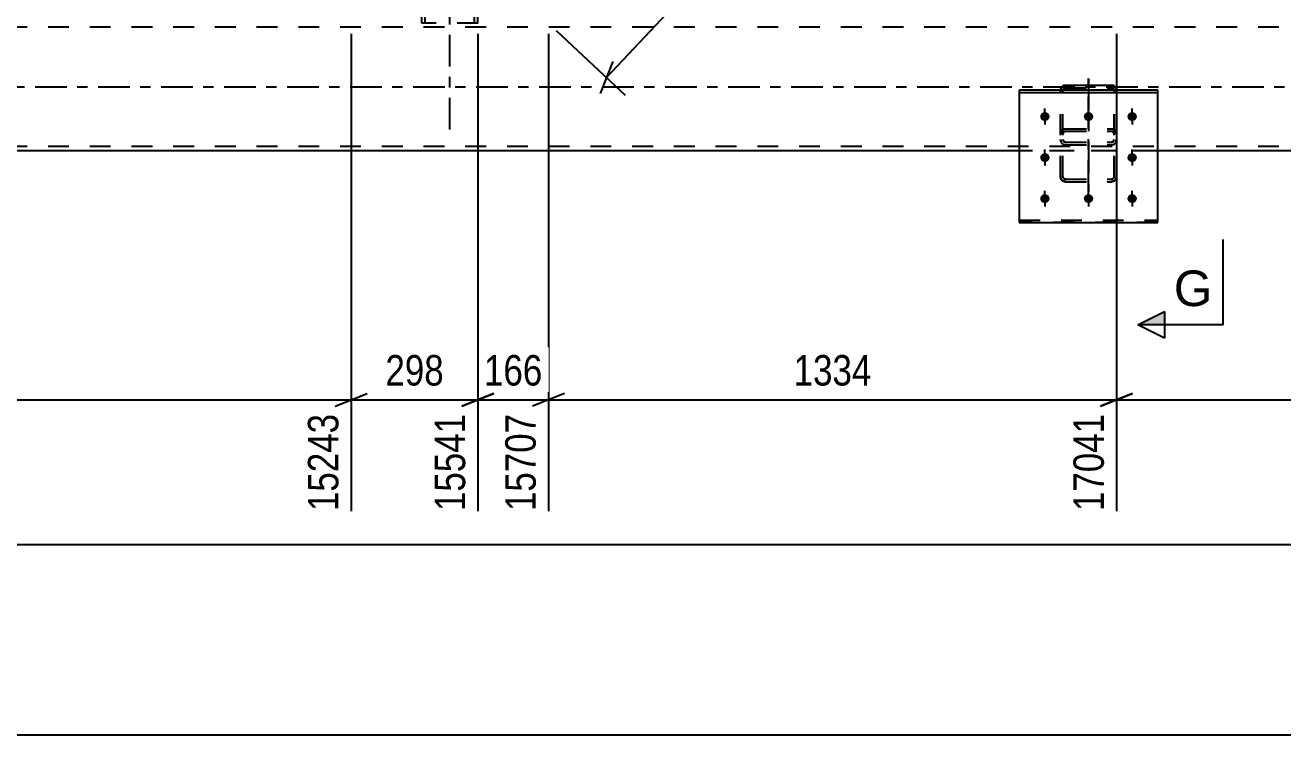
# Model space of a CAD drawing. Header units: millimetres. Extents: x -178 to 1011, y -683 to 158.
# Drawn here: x 539.1 to 657.3, y -188.4 to -121.8 of the extents above; entities that cross this region are included whole.
import ezdxf

# ---------------------------------------------------------------- set-up
doc = ezdxf.new("R2010")
doc.units = ezdxf.units.MM
doc.linetypes.add('DXK_LINE_DOT2', pattern=[3.9198, 1.9599, -1.9599])
doc.linetypes.add('DXK_LINE_DOT3', pattern=[5.9187, 2.979, -0.9799, 0.9799, -0.9799])
doc.styles.add('Arial', font='ARIAL.TTF', dxfattribs={"height": 0.2})
doc.styles.add('Arial Narrow', font='ARIALN.TTF', dxfattribs={"height": 0.2})

# ---------------------------------------------------------------- blocks, each defined once
blk = doc.blocks.new('Bolt-570387747-7609 - 7586')
at = {"linetype": 'Continuous'}
for points in [[(634.9, -129.97), (634.99, -129.98), (635.08, -130), (635.16, -130.05), (635.23, -130.1), (635.28, -130.17), (635.32, -130.25), (635.34, -130.34), (635.34, -130.42), (635.32, -130.51), (635.28, -130.59), (635.23, -130.66), (635.16, -130.72), (635.08, -130.76), (634.99, -130.79), (634.9, -130.79), (634.81, -130.79), (634.72, -130.76), (634.64, -130.72), (634.57, -130.66), (634.52, -130.59), (634.48, -130.51), (634.46, -130.42), (634.46, -130.34), (634.48, -130.25), (634.52, -130.17), (634.57, -130.1), (634.64, -130.05), (634.72, -130), (634.81, -129.98)], [(639, -129.97), (639.09, -129.98), (639.18, -130), (639.26, -130.05), (639.33, -130.1), (639.38, -130.17), (639.42, -130.25), (639.44, -130.34), (639.44, -130.42), (639.42, -130.51), (639.38, -130.59), (639.33, -130.66), (639.26, -130.72), (639.18, -130.76), (639.09, -130.79), (639, -130.79), (638.91, -130.79), (638.82, -130.76), (638.74, -130.72), (638.67, -130.66), (638.62, -130.59), (638.58, -130.51), (638.56, -130.42), (638.56, -130.34), (638.58, -130.25), (638.62, -130.17), (638.67, -130.1), (638.74, -130.05), (638.82, -130), (638.91, -129.98)], [(643.1, -129.97), (643.19, -129.98), (643.28, -130), (643.36, -130.05), (643.43, -130.1), (643.48, -130.17), (643.52, -130.25), (643.54, -130.34), (643.54, -130.42), (643.52, -130.51), (643.48, -130.59), (643.43, -130.66), (643.36, -130.72), (643.28, -130.76), (643.19, -130.79), (643.1, -130.79), (643.01, -130.79), (642.92, -130.76), (642.84, -130.72), (642.77, -130.66), (642.72, -130.59), (642.68, -130.51), (642.66, -130.42), (642.66, -130.34), (642.68, -130.25), (642.72, -130.17), (642.77, -130.1), (642.84, -130.05), (642.92, -130), (643.01, -129.98)], [(634.9, -133.82), (634.99, -133.83), (635.08, -133.86), (635.16, -133.9), (635.23, -133.96), (635.28, -134.03), (635.32, -134.11), (635.34, -134.19), (635.34, -134.28), (635.32, -134.36), (635.28, -134.44), (635.23, -134.51), (635.16, -134.57), (635.08, -134.61), (634.99, -134.64), (634.9, -134.65), (634.81, -134.64), (634.72, -134.61), (634.64, -134.57), (634.57, -134.51), (634.52, -134.44), (634.48, -134.36), (634.46, -134.28), (634.46, -134.19), (634.48, -134.11), (634.52, -134.03), (634.57, -133.96), (634.64, -133.9), (634.72, -133.86), (634.81, -133.83)], [(643.1, -133.82), (643.19, -133.83), (643.28, -133.86), (643.36, -133.9), (643.43, -133.96), (643.48, -134.03), (643.52, -134.11), (643.54, -134.19), (643.54, -134.28), (643.52, -134.36), (643.48, -134.44), (643.43, -134.51), (643.36, -134.57), (643.28, -134.61), (643.19, -134.64), (643.1, -134.65), (643.01, -134.64), (642.92, -134.61), (642.84, -134.57), (642.77, -134.51), (642.72, -134.44), (642.68, -134.36), (642.66, -134.28), (642.66, -134.19), (642.68, -134.11), (642.72, -134.03), (642.77, -133.96), (642.84, -133.9), (642.92, -133.86), (643.01, -133.83)], [(634.9, -137.67), (634.99, -137.68), (635.08, -137.71), (635.16, -137.75), (635.23, -137.81), (635.28, -137.88), (635.32, -137.96), (635.34, -138.04), (635.34, -138.13), (635.32, -138.21), (635.28, -138.29), (635.23, -138.36), (635.16, -138.42), (635.08, -138.46), (634.99, -138.49), (634.9, -138.5), (634.81, -138.49), (634.72, -138.46), (634.64, -138.42), (634.57, -138.36), (634.52, -138.29), (634.48, -138.21), (634.46, -138.13), (634.46, -138.04), (634.48, -137.96), (634.52, -137.88), (634.57, -137.81), (634.64, -137.75), (634.72, -137.71), (634.81, -137.68)], [(639, -137.67), (639.09, -137.68), (639.18, -137.71), (639.26, -137.75), (639.33, -137.81), (639.38, -137.88), (639.42, -137.96), (639.44, -138.04), (639.44, -138.13), (639.42, -138.21), (639.38, -138.29), (639.33, -138.36), (639.26, -138.42), (639.18, -138.46), (639.09, -138.49), (639, -138.5), (638.91, -138.49), (638.82, -138.46), (638.74, -138.42), (638.67, -138.36), (638.62, -138.29), (638.58, -138.21), (638.56, -138.13), (638.56, -138.04), (638.58, -137.96), (638.62, -137.88), (638.67, -137.81), (638.74, -137.75), (638.82, -137.71), (638.91, -137.68)], [(643.1, -137.67), (643.19, -137.68), (643.28, -137.71), (643.36, -137.75), (643.43, -137.81), (643.48, -137.88), (643.52, -137.96), (643.54, -138.04), (643.54, -138.13), (643.52, -138.21), (643.48, -138.29), (643.43, -138.36), (643.36, -138.42), (643.28, -138.46), (643.19, -138.49), (643.1, -138.5), (643.01, -138.49), (642.92, -138.46), (642.84, -138.42), (642.77, -138.36), (642.72, -138.29), (642.68, -138.21), (642.66, -138.13), (642.66, -138.04), (642.68, -137.96), (642.72, -137.88), (642.77, -137.81), (642.84, -137.75), (642.92, -137.71), (643.01, -137.68)]]:
    blk.add_hatch(color=1, dxfattribs=at).paths.add_polyline_path(points)
at = {"color": 1, "linetype": 'Continuous'}
for p, q in [((634.9, -129.98), (634.9, -131.12)), ((639, -129.98), (639, -131.12)), ((643.1, -129.98), (643.1, -131.12)), ((634.9, -133.84), (634.9, -134.97)), ((643.1, -133.84), (643.1, -134.97)), ((634.9, -137.69), (634.9, -138.83)), ((639, -137.69), (639, -138.83)), ((643.1, -137.69), (643.1, -138.83))]:
    blk.add_line(p, q, dxfattribs=at)
blk = doc.blocks.new('Part-570387747-7611 - 7586')
at = {"color": 7, "linetype": 'DXK_LINE_DOT2'}
for p, q in [((645.5, -127.91), (632.5, -127.91)), ((632.5, -127.91), (632.5, -140.34)), ((632.5, -128.13), (645.5, -128.13)), ((645.5, -140.34), (645.5, -127.91)), ((632.5, -140.12), (645.5, -140.12)), ((645.5, -140.34), (632.5, -140.34))]:
    blk.add_line(p, q, dxfattribs=at)
blk = doc.blocks.new('Bolt-570387747-7612 - 7586')
at = {"color": 1, "linetype": 'DXK_LINE_DOT2'}
for p, q in [((634.9, -130.78), (634.9, -129.64)), ((639, -130.78), (639, -129.64)), ((643.1, -130.78), (643.1, -129.64)), ((634.9, -134.63), (634.9, -133.49)), ((643.1, -134.63), (643.1, -133.49)), ((634.9, -138.48), (634.9, -137.35)), ((639, -138.48), (639, -137.35)), ((643.1, -138.48), (643.1, -137.35))]:
    blk.add_line(p, q, dxfattribs=at)
blk = doc.blocks.new('Part-570387747-7804 - 7586')
at = {"color": 7, "linetype": 'DXK_LINE_DOT3'}
blk.add_line((579, -131.6), (579, 4), dxfattribs=at)
at = {"color": 7, "linetype": 'DXK_LINE_DOT2'}
for p, q in [((581.64, -6), (576.36, -6)), ((576.36, -6.66), (576.36, -6)), ((576.68, -121.6), (576.68, -6)), ((581.32, -121.6), (581.32, -6)), ((581.64, -6.66), (581.64, -6)), ((576.36, -121.6), (576.36, -120.94)), ((581.64, -121.6), (576.36, -121.6)), ((581.64, -121.6), (581.64, -120.94))]:
    blk.add_line(p, q, dxfattribs=at)
at = {"color": 2, "linetype": 'Continuous'}
for p, q in [((576.36, -120.94), (576.36, -6.66)), ((581.64, -120.94), (581.64, -6.66))]:
    blk.add_line(p, q, dxfattribs=at)
blk = doc.blocks.new('Part-570387747-7853 - 7586')
at = {"color": 2, "linetype": 'Continuous'}
for p, q in [((636.66, -127.47), (636.84, -127.43)), ((636.84, -127.43), (641.16, -127.43)), ((641.16, -127.43), (641.34, -127.47)), ((636.37, -127.91), (636.4, -127.75)), ((641.6, -127.75), (641.63, -127.91))]:
    blk.add_line(p, q, dxfattribs=at)
at = {"color": 7, "linetype": 'DXK_LINE_DOT3'}
blk.add_line((639, -126.82), (639, -137.44), dxfattribs=at)
at = {"color": 7, "linetype": 'DXK_LINE_DOT2'}
for p, q in [((636.36, -127.94), (636.37, -127.91)), ((636.36, -136.04), (636.36, -127.94)), ((636.62, -127.84), (636.6, -127.94)), ((636.6, -136.04), (636.6, -127.94)), ((636.67, -127.76), (636.62, -127.84)), ((636.75, -127.7), (636.67, -127.76)), ((636.84, -127.69), (636.75, -127.7)), ((636.84, -127.69), (641.16, -127.69)), ((641.25, -127.7), (641.16, -127.69)), ((641.33, -127.76), (641.25, -127.7)), ((641.38, -127.84), (641.33, -127.76)), ((641.4, -127.94), (641.38, -127.84)), ((641.4, -136.04), (641.4, -127.94)), ((641.63, -127.91), (641.64, -127.94)), ((641.64, -136.04), (641.64, -127.94)), ((636.4, -131.81), (636.36, -131.99)), ((636.5, -131.67), (636.4, -131.81)), ((636.66, -131.57), (636.5, -131.67)), ((636.6, -131.99), (636.62, -131.9)), ((636.62, -131.9), (636.67, -131.83)), ((636.84, -131.53), (636.66, -131.57)), ((636.67, -131.83), (636.75, -131.78)), ((636.75, -131.78), (636.84, -131.76)), ((636.84, -131.53), (641.16, -131.53)), ((636.84, -131.76), (641.16, -131.76)), ((641.34, -131.57), (641.16, -131.53)), ((641.16, -131.76), (641.25, -131.78)), ((641.25, -131.78), (641.33, -131.83)), ((641.33, -131.83), (641.38, -131.9)), ((641.5, -131.67), (641.34, -131.57)), ((641.38, -131.9), (641.4, -131.99)), ((641.6, -131.81), (641.5, -131.67)), ((641.64, -131.99), (641.6, -131.81)), ((636.4, -132.73), (636.36, -132.54)), ((636.6, -132.54), (636.62, -132.64)), ((636.62, -132.64), (636.67, -132.72)), ((636.84, -133.05), (636.66, -133.01)), ((636.67, -132.72), (636.75, -132.77)), ((636.75, -132.77), (636.84, -132.79)), ((636.84, -132.79), (641.16, -132.79)), ((636.84, -133.05), (641.16, -133.05)), ((641.16, -132.79), (641.25, -132.77)), ((641.34, -133.01), (641.16, -133.05)), ((641.25, -132.77), (641.33, -132.72)), ((641.33, -132.72), (641.38, -132.64)), ((641.38, -132.64), (641.4, -132.54)), ((641.64, -132.54), (641.6, -132.73)), ((636.36, -136.04), (636.4, -136.22)), ((636.4, -136.22), (636.5, -136.36)), ((636.5, -136.36), (636.66, -136.46)), ((636.62, -136.13), (636.6, -136.04)), ((636.67, -136.2), (636.62, -136.13)), ((636.66, -136.46), (636.84, -136.5)), ((636.75, -136.25), (636.67, -136.2)), ((636.84, -136.27), (636.75, -136.25)), ((636.84, -136.27), (641.16, -136.27)), ((636.84, -136.5), (641.16, -136.5)), ((641.25, -136.25), (641.16, -136.27)), ((641.16, -136.5), (641.34, -136.46)), ((641.33, -136.2), (641.25, -136.25)), ((641.38, -136.13), (641.33, -136.2)), ((641.34, -136.46), (641.5, -136.36)), ((641.4, -136.04), (641.38, -136.13)), ((641.5, -136.36), (641.6, -136.22)), ((641.6, -136.22), (641.64, -136.04))]:
    blk.add_line(p, q, dxfattribs=at)
at = {"color": 2, "linetype": 'Continuous'}
for centre, start, end in [((636.86, -127.92), 114.32, 159.2417), ((641.14, -127.92), 20.7583, 65.68)]:
    blk.add_arc(centre, 0.496, start, end, dxfattribs=at)
at = {"color": 7, "linetype": 'DXK_LINE_DOT2'}
for centre, start, end in [((636.86, -132.56), 200.7583, 245.68), ((641.14, -132.56), 294.32, 339.2417)]:
    blk.add_arc(centre, 0.496, start, end, dxfattribs=at)
blk = doc.blocks.new('Part-570387747-7854 - 7586')
at = {"color": 7, "linetype": 'DXK_LINE_DOT2'}
for p, q in [((636.84, -127.43), (636.66, -127.47)), ((636.84, -127.43), (641.16, -127.43)), ((641.34, -127.47), (641.16, -127.43)), ((636.4, -127.75), (636.36, -127.94)), ((636.36, -136.04), (636.36, -127.94)), ((636.6, -127.94), (636.62, -127.84)), ((636.6, -136.04), (636.6, -127.94)), ((636.62, -127.84), (636.67, -127.76)), ((636.67, -127.76), (636.75, -127.7)), ((636.75, -127.7), (636.84, -127.69)), ((636.84, -127.69), (641.16, -127.69)), ((641.16, -127.69), (641.25, -127.7)), ((641.25, -127.7), (641.33, -127.76)), ((641.33, -127.76), (641.38, -127.84)), ((641.38, -127.84), (641.4, -127.94)), ((641.4, -136.04), (641.4, -127.94)), ((641.64, -127.94), (641.6, -127.75)), ((641.64, -136.04), (641.64, -127.94)), ((636.36, -131.99), (636.4, -131.81)), ((636.4, -131.81), (636.5, -131.67)), ((636.5, -131.67), (636.66, -131.57)), ((636.62, -131.9), (636.6, -131.99)), ((636.67, -131.83), (636.62, -131.9)), ((636.66, -131.57), (636.84, -131.53)), ((636.75, -131.78), (636.67, -131.83)), ((636.84, -131.76), (636.75, -131.78)), ((636.84, -131.53), (641.16, -131.53)), ((636.84, -131.76), (641.16, -131.76)), ((641.16, -131.53), (641.34, -131.57)), ((641.25, -131.78), (641.16, -131.76)), ((641.33, -131.83), (641.25, -131.78)), ((641.38, -131.9), (641.33, -131.83)), ((641.34, -131.57), (641.5, -131.67)), ((641.4, -131.99), (641.38, -131.9)), ((641.5, -131.67), (641.6, -131.81)), ((641.6, -131.81), (641.64, -131.99)), ((636.36, -132.54), (636.4, -132.73)), ((636.62, -132.64), (636.6, -132.54)), ((636.67, -132.72), (636.62, -132.64)), ((636.66, -133.01), (636.75, -133.03)), ((636.75, -132.77), (636.67, -132.72)), ((636.84, -132.79), (636.75, -132.77)), ((636.75, -133.03), (636.84, -133.05)), ((636.84, -132.79), (641.16, -132.79)), ((636.84, -133.05), (641.16, -133.05)), ((641.25, -132.77), (641.16, -132.79)), ((641.16, -133.05), (641.33, -133.01)), ((641.33, -132.72), (641.25, -132.77)), ((641.38, -132.64), (641.33, -132.72)), ((641.33, -133.01), (641.34, -133.01)), ((641.4, -132.54), (641.38, -132.64)), ((641.6, -132.73), (641.64, -132.54)), ((636.4, -136.22), (636.36, -136.04)), ((636.5, -136.36), (636.4, -136.22)), ((636.66, -136.46), (636.5, -136.36)), ((636.6, -136.04), (636.62, -136.13)), ((636.62, -136.13), (636.67, -136.2)), ((636.84, -136.5), (636.66, -136.46)), ((636.67, -136.2), (636.75, -136.25)), ((636.75, -136.25), (636.84, -136.27)), ((636.84, -136.27), (641.16, -136.27)), ((636.84, -136.5), (641.16, -136.5)), ((641.16, -136.27), (641.25, -136.25)), ((641.34, -136.46), (641.16, -136.5)), ((641.25, -136.25), (641.33, -136.2)), ((641.33, -136.2), (641.38, -136.13)), ((641.5, -136.36), (641.34, -136.46)), ((641.38, -136.13), (641.4, -136.04)), ((641.6, -136.22), (641.5, -136.36)), ((641.64, -136.04), (641.6, -136.22))]:
    blk.add_line(p, q, dxfattribs=at)
at = {"color": 7, "linetype": 'DXK_LINE_DOT3'}
blk.add_line((639, -137.44), (639, -126.82), dxfattribs=at)
at = {"color": 7, "linetype": 'DXK_LINE_DOT2'}
for centre, start, end in [((636.86, -127.92), 114.3199, 159.2417), ((641.14, -127.92), 20.7583, 65.6801), ((636.86, -132.56), 200.7583, 245.6801), ((641.14, -132.56), 294.3199, 339.2417)]:
    blk.add_arc(centre, 0.496, start, end, dxfattribs=at)
blk = doc.blocks.new('Part-570387747-7857 - 7586')
at = {"color": 2, "linetype": 'Continuous'}
for p, q in [((645.5, -127.91), (632.5, -127.91)), ((632.5, -127.91), (632.5, -140.34)), ((632.5, -128.13), (645.5, -128.13)), ((645.5, -140.34), (645.5, -127.91)), ((632.5, -140.34), (645.5, -140.34))]:
    blk.add_line(p, q, dxfattribs=at)
at = {"color": 7, "linetype": 'DXK_LINE_DOT2'}
blk.add_line((632.5, -140.12), (645.5, -140.12), dxfattribs=at)
blk = doc.blocks.new('Part-570387747-8058 - 7586')
at = {"color": 7, "linetype": 'DXK_LINE_DOT2'}
for p, q in [((798, -122), (-40, -122)), ((798, -133.2), (-40, -133.2)), ((798, -133.6), (-27.5, -133.6)), ((645.5, -133.6), (632.5, -133.6))]:
    blk.add_line(p, q, dxfattribs=at)
at = {"color": 7, "linetype": 'DXK_LINE_DOT3'}
blk.add_line((-40, -127.6), (798, -127.6), dxfattribs=at)
at = {"color": 2, "linetype": 'Continuous'}
for p, q in [((632.5, -133.6), (465.5, -133.6)), ((793.2, -133.6), (645.5, -133.6))]:
    blk.add_line(p, q, dxfattribs=at)
blk = doc.blocks.new('StraightDimension-570387747-8556 - 7586')
at = {"color": 7, "linetype": 'Continuous'}
for p, q in [((468.27, -122.6), (468.27, -167.43)), ((569.73, -122.6), (569.73, -167.43)), ((469.77, -156.39), (466.77, -157.59)), ((468.27, -156.99), (569.73, -156.99)), ((568.23, -157.59), (571.23, -156.39))]:
    blk.add_line(p, q, dxfattribs=at)
at = {"color": 0}
blk.add_wipeout([(523.26, -156.24), (523.26, -152.04), (514.74, -152.04), (514.74, -156.24)], dxfattribs=at)
at = {"color": 3, "style": 'Arial Narrow'}
blk.add_text('2537', height=2.863, dxfattribs=at).set_placement((515.34, -155.64))
at = {"color": 0, "linetype": 'Continuous'}
blk.add_wipeout([(569.13, -157.69), (564.93, -157.69), (564.93, -168.03), (569.13, -168.03)], dxfattribs=at)
at = {"color": 3, "linetype": 'Continuous', "style": 'Arial Narrow'}
blk.add_text('15243', height=2.863, rotation=90.0002, dxfattribs=at).set_placement((568.53, -167.43))
blk = doc.blocks.new('StraightDimension-570387747-9045 - 7586')
at = {"color": 7, "linetype": 'Continuous'}
for p, q in [((637.09, -71.15), (643.56, -77.23)), ((641.22, -77.09), (642.4, -74.08)), ((593.72, -126.73), (641.81, -75.59)), ((589, -122.29), (595.47, -128.37)), ((594.31, -125.22), (593.13, -128.23))]:
    blk.add_line(p, q, dxfattribs=at)
at = {"color": 0}
blk.add_wipeout([(620.13, -97.54), (617.07, -94.66), (611.24, -100.87), (614.3, -103.74)], dxfattribs=at)
at = {"color": 3, "style": 'Arial Narrow'}
blk.add_text('1755', height=2.863, rotation=46.7591, dxfattribs=at).set_placement((614.28, -102.9))
blk = doc.blocks.new('StraightDimension-570387747-8504 - 7586')
at = {"color": 7, "linetype": 'Continuous'}
for p, q in [((641.64, -122.6), (641.64, -167.43)), ((689.73, -122.6), (689.73, -167.43)), ((643.14, -156.39), (640.14, -157.59)), ((641.64, -156.99), (689.73, -156.99)), ((688.23, -157.59), (691.23, -156.39))]:
    blk.add_line(p, q, dxfattribs=at)
at = {"color": 0}
blk.add_wipeout([(669.94, -156.24), (669.94, -152.04), (661.43, -152.04), (661.43, -156.24)], dxfattribs=at)
at = {"color": 3, "style": 'Arial Narrow'}
blk.add_text('1202', height=2.863, dxfattribs=at).set_placement((662.03, -155.64))
at = {"color": 0, "linetype": 'Continuous'}
blk.add_wipeout([(689.13, -157.69), (684.93, -157.69), (684.93, -168.03), (689.13, -168.03)], dxfattribs=at)
at = {"color": 3, "linetype": 'Continuous', "style": 'Arial Narrow'}
blk.add_text('18243', height=2.863, rotation=90.0002, dxfattribs=at).set_placement((688.53, -167.43))
blk = doc.blocks.new('StraightDimension-570387747-8517 - 7586')
at = {"color": 7, "linetype": 'Continuous'}
for p, q in [((588.27, -122.6), (588.27, -167.43)), ((641.64, -122.6), (641.64, -167.43)), ((589.77, -156.39), (586.77, -157.59)), ((588.27, -156.99), (641.64, -156.99)), ((640.14, -157.59), (643.14, -156.39))]:
    blk.add_line(p, q, dxfattribs=at)
at = {"color": 0}
blk.add_wipeout([(619.21, -156.24), (619.21, -152.04), (610.7, -152.04), (610.7, -156.24)], dxfattribs=at)
at = {"color": 3, "style": 'Arial Narrow'}
blk.add_text('1334', height=2.863, dxfattribs=at).set_placement((611.3, -155.64))
at = {"color": 0, "linetype": 'Continuous'}
blk.add_wipeout([(641.04, -157.69), (636.84, -157.69), (636.84, -168.03), (641.04, -168.03)], dxfattribs=at)
at = {"color": 3, "linetype": 'Continuous', "style": 'Arial Narrow'}
blk.add_text('17041', height=2.863, rotation=90.0002, dxfattribs=at).set_placement((640.44, -167.43))
blk = doc.blocks.new('StraightDimension-570387747-8530 - 7586')
at = {"color": 7, "linetype": 'Continuous'}
for p, q in [((581.64, -122.6), (581.64, -167.43)), ((588.27, -122.6), (588.27, -167.43)), ((580.14, -157.59), (583.14, -156.39)), ((581.64, -156.99), (588.27, -156.99)), ((589.77, -156.39), (586.77, -157.59))]:
    blk.add_line(p, q, dxfattribs=at)
at = {"color": 0}
blk.add_wipeout([(588.3, -156.24), (588.3, -152.04), (581.61, -152.04), (581.61, -156.24)], dxfattribs=at)
at = {"color": 0, "linetype": 'Continuous'}
blk.add_wipeout([(587.67, -157.69), (583.47, -157.69), (583.47, -168.03), (587.67, -168.03)], dxfattribs=at)
at = {"color": 3, "style": 'Arial Narrow'}
blk.add_text('166', height=2.863, dxfattribs=at).set_placement((582.21, -155.64))
at = {"color": 3, "linetype": 'Continuous', "style": 'Arial Narrow'}
blk.add_text('15707', height=2.863, rotation=90.0002, dxfattribs=at).set_placement((587.07, -167.43))
blk = doc.blocks.new('StraightDimension-570387747-9321 - 7586')
at = {"color": 7, "linetype": 'Continuous'}
blk.add_line((-41, -170.58), (839, -170.58), dxfattribs=at)
blk = doc.blocks.new('StraightDimension-570387747-8543 - 7586')
at = {"color": 7, "linetype": 'Continuous'}
for p, q in [((569.73, -122.6), (569.73, -167.43)), ((581.64, -122.6), (581.64, -167.43)), ((568.23, -157.59), (571.23, -156.39)), ((569.73, -156.99), (581.64, -156.99)), ((583.14, -156.39), (580.14, -157.59))]:
    blk.add_line(p, q, dxfattribs=at)
at = {"color": 0}
blk.add_wipeout([(579.03, -156.24), (579.03, -152.04), (572.35, -152.04), (572.35, -156.24)], dxfattribs=at)
at = {"color": 3, "style": 'Arial Narrow'}
blk.add_text('298', height=2.863, dxfattribs=at).set_placement((572.95, -155.64))
at = {"color": 0, "linetype": 'Continuous'}
blk.add_wipeout([(581.04, -157.69), (576.84, -157.69), (576.84, -168.03), (581.04, -168.03)], dxfattribs=at)
at = {"color": 3, "linetype": 'Continuous', "style": 'Arial Narrow'}
blk.add_text('15541', height=2.863, rotation=90.0002, dxfattribs=at).set_placement((580.44, -167.43))
blk = doc.blocks.new('StraightDimension-570387747-9482 - 7586')
at = {"color": 7, "linetype": 'Continuous'}
for p, q in [((635.63, -65.53), (626.65, -73.98)), ((629.86, -73.02), (626.93, -71.66)), ((628.39, -72.34), (681.77, -129.09)), ((689.01, -122.29), (680.02, -130.74)), ((680.3, -128.41), (683.23, -129.77))]:
    blk.add_line(p, q, dxfattribs=at)
at = {"color": 0}
blk.add_wipeout([(658.54, -103.3), (661.6, -100.43), (655.77, -94.22), (652.71, -97.1)], dxfattribs=at)
at = {"color": 3, "style": 'Arial Narrow'}
blk.add_text('1948', height=2.863, rotation=-46.7591, dxfattribs=at).set_placement((653.56, -97.13))
blk = doc.blocks.new('StraightDimension-570387747-6879 - 6363')
at = {"color": 7, "linetype": 'Continuous'}
blk.add_line((235.15, -188.44), (798, -188.44), dxfattribs=at)
blk = doc.blocks.new('SectionMark-570387747-9544 - 7586')
at = {"linetype": 'Continuous'}
blk.add_hatch(color=6, dxfattribs=at).paths.add_polyline_path([(646.14, -148.68), (646.14, -149.93), (643.64, -149.93)])
at = {"color": 6, "linetype": 'Continuous'}
for p, q in [((651.64, -149.93), (651.64, -141.93)), ((643.64, -149.93), (646.14, -148.68)), ((646.14, -148.68), (646.14, -151.18)), ((651.64, -149.93), (643.64, -149.93)), ((646.14, -151.18), (643.64, -149.93))]:
    blk.add_line(p, q, dxfattribs=at)
at = {"color": 0, "linetype": 'Continuous'}
blk.add_wipeout([(650.64, -148.18), (650.64, -144.68), (647.01, -144.68), (647.01, -148.18)], dxfattribs=at)
at = {"color": 3, "linetype": 'Continuous', "style": 'Arial'}
blk.add_text('G', height=3.34, dxfattribs=at).set_placement((647.01, -148.18))

msp = doc.modelspace()

# ---------------------------------------------------------------- block references
for name in ['Part-570387747-7804 - 7586', 'Part-570387747-8058 - 7586', 'Part-570387747-7853 - 7586', 'Part-570387747-7854 - 7586', 'Part-570387747-7611 - 7586', 'Part-570387747-7857 - 7586', 'Bolt-570387747-7609 - 7586', 'Bolt-570387747-7612 - 7586', 'StraightDimension-570387747-6879 - 6363']:
    msp.add_blockref(name, (0, 0))

# ---------------------------------------------------------------- next in the draw order: block references
for name in ['StraightDimension-570387747-9045 - 7586', 'StraightDimension-570387747-8556 - 7586']:
    msp.add_blockref(name, (0, 0))

# ---------------------------------------------------------------- next in the draw order: block references
msp.add_blockref('StraightDimension-570387747-8504 - 7586', (0, 0))

# ---------------------------------------------------------------- next in the draw order: block references
msp.add_blockref('StraightDimension-570387747-8517 - 7586', (0, 0))

# ---------------------------------------------------------------- next in the draw order: block references
msp.add_blockref('StraightDimension-570387747-8530 - 7586', (0, 0))

# ---------------------------------------------------------------- next in the draw order: block references
msp.add_blockref('StraightDimension-570387747-9321 - 7586', (0, 0))

# ---------------------------------------------------------------- next in the draw order: block references
for name in ['StraightDimension-570387747-9482 - 7586', 'StraightDimension-570387747-8543 - 7586']:
    msp.add_blockref(name, (0, 0))

# ---------------------------------------------------------------- next in the draw order: block references
msp.add_blockref('SectionMark-570387747-9544 - 7586', (0, 0))

doc.saveas('drawing.dxf')
